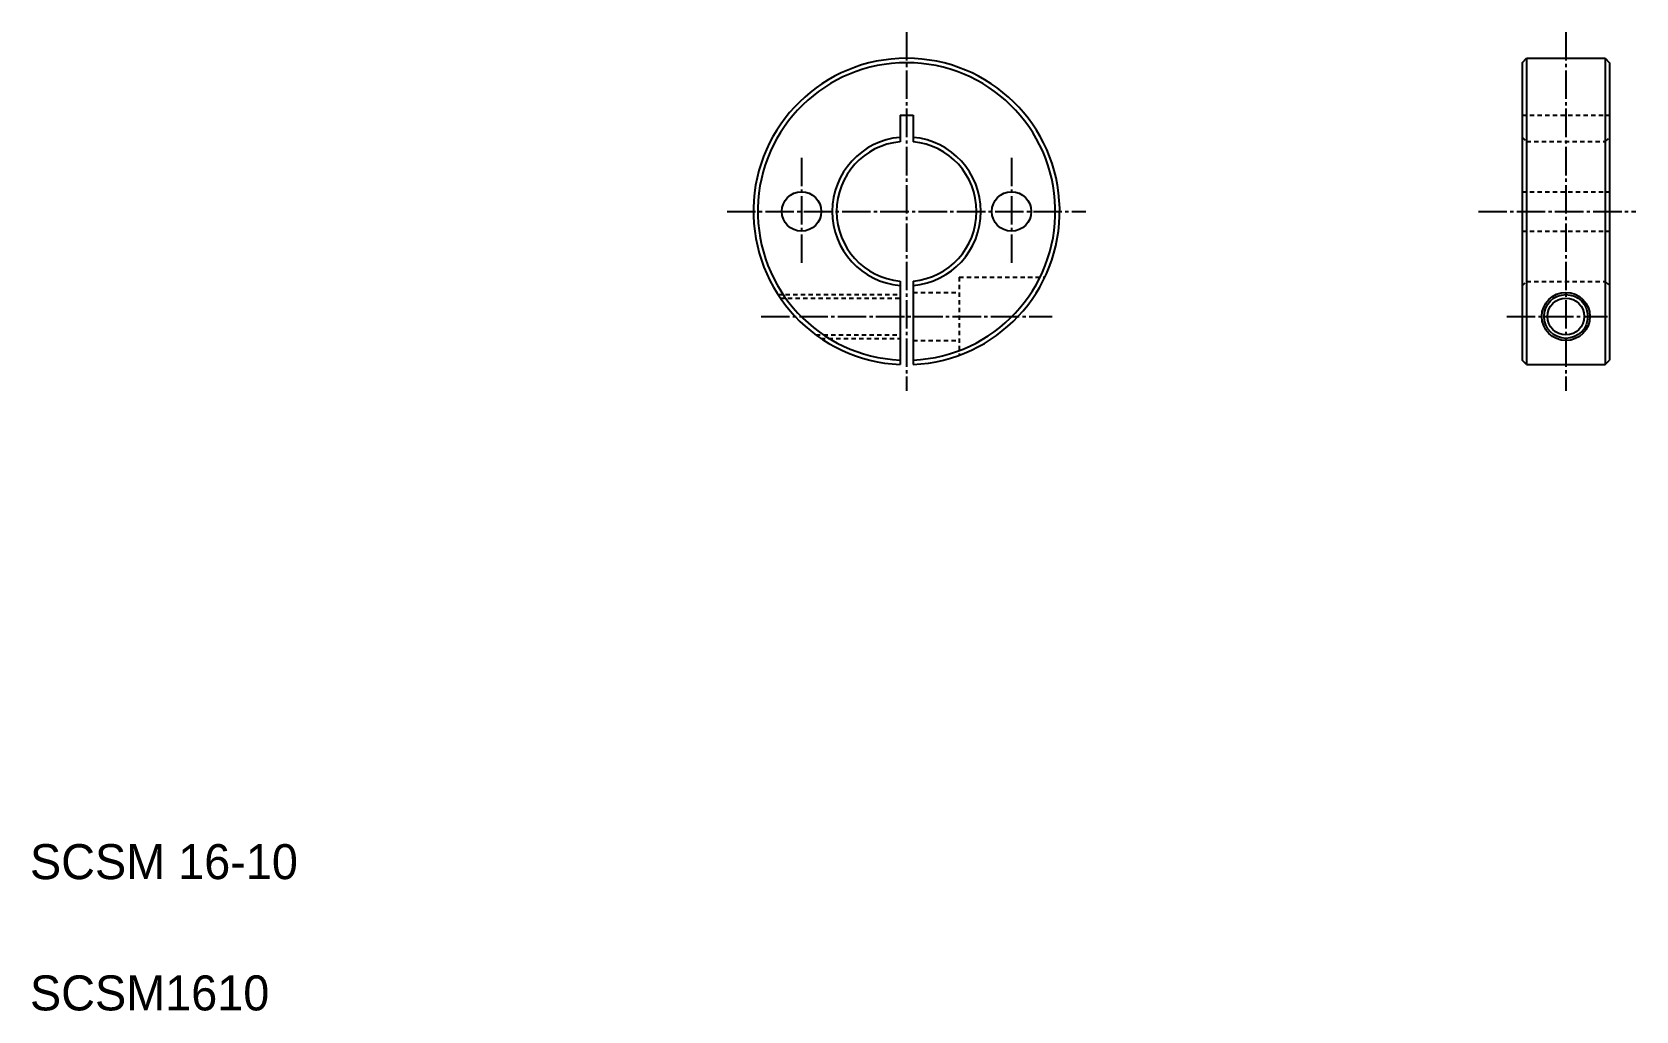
# Model space of a CAD drawing. Extents: x 10 to 194, y 10 to 122.
import ezdxf

# ---------------------------------------------------------------- set-up
doc = ezdxf.new("R2010")
doc.units = 0
doc.header["$LTSCALE"] = 0.25
doc.linetypes.add('CENTER', pattern=[17.5, 13, -1.5, 1.5, -1.5])
doc.linetypes.add('DASHED', pattern=[3.5, 2, -1.5])
doc.layers.get('0').update_dxf_attribs({"linetype": 'CONTINUOUS'})
doc.layers.add('CENTER', color=1, linetype='CENTER')

msp = doc.modelspace()

# ---------------------------------------------------------------- linework, layer by layer
at = {"color": 7, "linetype": 'CONTINUOUS'}
for p, q in [((180.51, 118.3), (181.01, 118.8)), ((180.51, 118.3), (180.51, 84.3)), ((181.01, 118.8), (181.01, 83.8)), ((181.01, 118.8), (190.01, 118.8)), ((190.01, 118.8), (190.01, 83.8)), ((190.01, 118.8), (190.51, 118.3)), ((190.51, 118.3), (190.51, 84.3)), ((109.42, 112.3), (110.92, 112.3)), ((109.42, 112.3), (109.42, 109.26)), ((110.92, 112.3), (110.92, 109.26)), ((109.42, 93.33), (109.42, 83.81)), ((110.92, 93.33), (110.92, 83.81)), ((181.01, 83.8), (180.51, 84.3)), ((181.01, 83.8), (190.01, 83.8)), ((181.01, 83.8), (190.01, 83.8)), ((190.01, 83.8), (190.51, 84.3))]:
    msp.add_line(p, q, dxfattribs=at)
at = {"color": 3, "linetype": 'DASHED'}
for p, q in [((180.51, 112.3), (190.51, 112.3)), ((180.51, 109.8), (181.01, 109.3)), ((181.01, 109.3), (190.01, 109.3)), ((190.01, 109.3), (190.51, 109.8)), ((180.51, 103.55), (190.51, 103.55)), ((180.51, 99.05), (190.51, 99.05)), ((116.17, 93.8), (125.98, 93.8)), ((116.17, 93.8), (116.17, 84.86)), ((95.47, 91.8), (109.42, 91.8)), ((110.92, 92.05), (116.17, 92.05)), ((180.51, 92.8), (181.01, 93.3)), ((181.01, 93.3), (190.01, 93.3)), ((190.01, 93.3), (190.51, 92.8)), ((95.74, 91.4), (109.42, 91.4)), ((99.81, 87.2), (109.42, 87.2)), ((100.37, 86.8), (109.42, 86.8)), ((110.92, 86.55), (116.17, 86.55))]:
    msp.add_line(p, q, dxfattribs=at)
for p, q in [((116.17, 91.56), (116.17, 91.56)), ((116.17, 89.33), (116.17, 89.33))]:
    msp.add_line(p, q)
for centre in [(98.17, 101.3), (122.17, 101.3)]:
    msp.add_circle(centre, 2.25)
at = {"color": 7, "linetype": 'CONTINUOUS'}
for radius in [2.75, 2.1]:
    msp.add_circle((185.51, 89.3), radius, dxfattribs=at)
at = {"color": 3, "linetype": 'CONTINUOUS'}
msp.add_circle((185.51, 89.3), 2.5, dxfattribs=at)
at = {"color": 7, "linetype": 'CONTINUOUS'}
for radius, start, end in [(17.5, 272.4563, 267.5437), (17, 272.5286, 267.4714), (8.5, 95.0621, 264.9379), (8, 95.3794, 264.6206), (8.5, 275.0621, 84.9379), (8, 275.3794, 84.6206)]:
    msp.add_arc((110.17, 101.3), radius, start, end, dxfattribs=at)
at = {"layer": 'CENTER', "color": 1, "linetype": 'CENTER'}
for p, q in [((110.17, 121.8), (110.17, 80.8)), ((185.51, 121.8), (185.51, 80.8)), ((98.17, 107.42), (98.17, 95.06)), ((122.17, 107.42), (122.17, 95.06)), ((89.67, 101.3), (130.67, 101.3)), ((175.51, 101.3), (193.51, 101.3)), ((93.55, 89.3), (126.79, 89.3)), ((178.76, 89.3), (190.26, 89.3))]:
    msp.add_line(p, q, dxfattribs=at)

# ---------------------------------------------------------------- texts
for s, p in [('SCSM 16-10', (10, 25)), ('SCSM1610', (10, 10))]:
    msp.add_text(s, height=4).set_placement(p)

doc.saveas('drawing.dxf')
